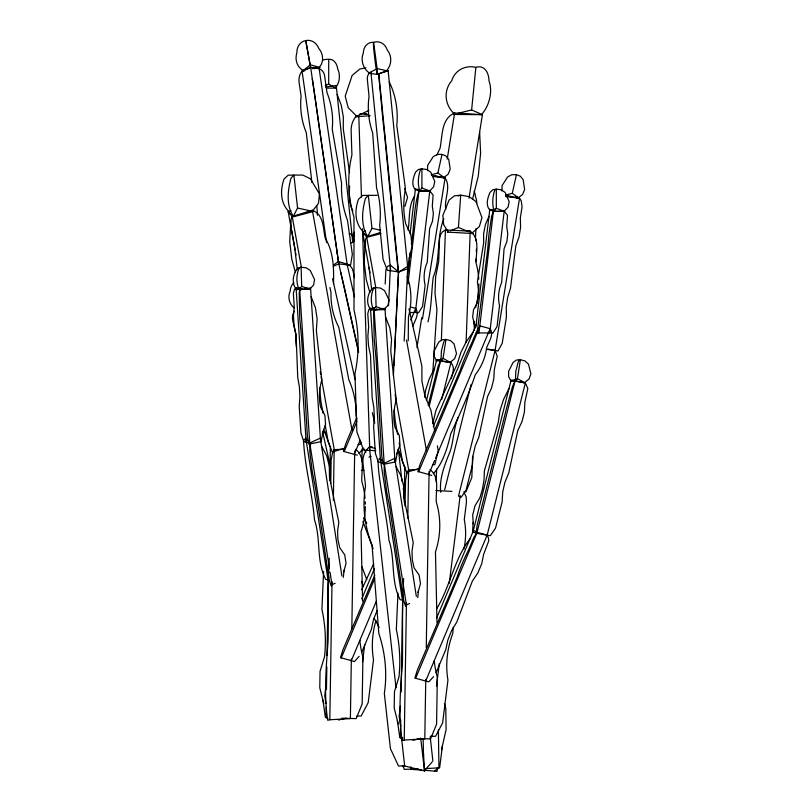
<?xml version="1.0" encoding="UTF-8"?>
<svg xmlns="http://www.w3.org/2000/svg" width="812" height="812" viewBox="0 0 812 812"><rect width="100%" height="100%" fill="white"/><g stroke="black" fill="none" stroke-linecap="round" stroke-linejoin="round"><path stroke-width="1.22" d="M474.34 330.261L474.35 321.4M408.243 340.735L408.446 317.005A76.166 60.829 -50.5 0 0 407.269 276.709M327.916 718.62L326.008 717.483L326.17 707.343M326.454 689.601L326.83 666.794M327.013 655.396L328.231 579.372M329.824 480.542L330.362 447.382M330.778 483.394L331.154 460.008L332.646 452.172M328.698 575.749C327.013 597.876 328.799 619.982 328.018 642.099C326.099 668.012 323.836 694.402 327.672 720.193L329.824 719.757L332.047 581.544M333.356 500.385L334.168 449.665L344.45 449.097M351.342 659.019L350.388 718.62L329.824 719.757M351.829 628.589L354.692 451.056M400.712 720.021L400.428 737.763L402.336 738.9M401.158 692.149L402.65 599.652M404.224 502.09L404.772 467.661M403.645 578.54C401.91 606.503 402.813 634.436 402.437 662.389C400.519 688.292 398.256 714.682 402.082 740.473L404.234 740.036L406.447 603.093M407.807 518.127L408.588 469.945L418.87 469.377M425.762 679.299L424.798 738.9L404.234 740.036M426.27 647.6L429.101 471.346M427.538 170.642L427.66 165.313L433.212 156.675L437.343 154.442L441.88 154.341L445.92 155.914L448.721 159.355L450.213 169.2L448.153 174.194L443.981 177.432M501.948 190.921L502.07 185.593L507.632 176.955L511.763 174.722L516.3 174.621L520.33 176.194L523.141 179.635L524.623 189.48L522.573 194.474L518.401 197.712M377.966 460.769C379.194 487.596 386.735 513.316 388.918 540.193C395.464 559.458 390.511 581.169 400.093 599.621L402.458 600.21L380.249 458.496L378.788 459.237M328.779 573.252L329.225 558.26M361.746 461.449L362.213 448.803M436.156 481.729L436.623 469.082M441.383 340.045L445.443 229.989L470.209 231.166C480.379 238.667 475.791 252.613 476.126 263.149A79.282 74.795 -69.3 0 1 478.745 279.105M466.098 342.491L470.209 231.166L466.535 231.166M472.604 456.283L471.823 477.568L465.946 491.767L463.804 491.767M323.602 571.587L321.917 609.304A92.72 57.358 86 0 1 324.546 656.644L320.04 671.382L319.776 687.805L323.785 703.578M397.961 593.125L396.327 629.584A92.72 57.358 86 0 1 398.966 676.924L394.459 691.662L394.196 708.084L398.205 723.857M385.192 284.027L385.842 270.589A7.744 6.039 58.6 0 1 390.481 265.26L398.53 271.888L394.023 365.501M388.532 305.738L390.481 265.26M393.394 375.611L395.606 330.372A67.914 1.259 -86.8 0 1 397.241 296.492L398.53 271.888L378.808 73.76L376.839 73.364M404.173 341.091L407.776 266.234L398.347 272.487L393.678 228.03A81.454 5.034 84.9 0 0 389.993 190.587L384.634 135.472A67.914 4.202 84.9 0 1 380.99 98.881L379.59 84.763A13.073 0.812 84.9 0 1 378.808 73.76L388.136 70.634L407.847 268.762L398.53 271.888L387.395 270.305L383.091 259.505L379.681 225.239A81.454 67.071 71.4 0 0 376.565 187.897L372.688 133.087A67.914 55.926 71.4 0 1 369.044 96.496L367.339 79.343A7.744 6.374 71.4 0 1 370.15 72.593M290.605 225.097L289.742 241.661L291.802 259.201L295.395 272.264M365.014 245.376L364.162 261.941L366.222 279.48L369.815 292.543M475.964 228.679L475.467 237.277A67.914 46.132 -78.1 0 1 475.893 240.799M473.163 522.268L472.543 532.124L474.878 532.753M408.771 263.859L407.401 277.826M432.796 372.556L436.927 309.504L435.009 293.284L435.608 277.054L438.703 261.373L439.536 238.809L440.378 234.912L442.459 231.796L445.443 229.989M450.376 230.841L458.425 227.472L460.708 195.144L469.285 196.656L475.964 201.609L481.963 217.646L479.374 226.568L472.016 233.135L472.98 233.531L447.341 232.11L448.072 231.796L443.626 224.579L442.865 215.464L449.066 200.117L454.426 195.824L460.708 195.144M453.269 627.351L452.741 633.563A97.41 85.981 -38.1 0 0 447.94 680.111L442.631 722.842L435.608 736.291L430.248 736.291M404.975 506.079L405.574 480.288L407.056 472.452M341.913 576.043L320.293 438.074L309.788 442.997L309.819 451.939L312.255 471.457L315.503 488.215L329.104 579.484L331.154 585.959L331.996 584.711L335.153 583.229M416.333 596.323L394.713 458.354L384.208 463.276L384.228 472.219L386.674 491.747L389.912 508.495L403.523 599.763L405.574 606.239L406.416 604.991L409.563 603.519M458.344 113.244L471.63 109.955L475.862 67.396A20.848 19.995 39.3 0 0 451.716 80.824A24.066 23.091 39.3 0 0 454.72 114.147L453.512 114.441L482.419 114.675L469.011 198.179M409.766 255.861L408.416 268.66L407.847 268.762M343.293 577.352L344.075 570.359M417.713 597.632L418.495 590.639M410.08 233.836L415.379 189.115L418.982 189.561M407.969 283.835L418.962 191.104L415.379 189.115M409.958 312.559L415.368 312.468L429.781 190.921L433.659 186.801L434.765 181.452L430.756 172.185L426.797 169.485L421.905 168.876L418.383 169.485L415.531 172.185C413.267 177.767 410.791 184.872 415.531 189.886M475.832 327.165L489.798 209.394L493.402 209.841M478.968 332.93L493.016 332.961L497.045 326.546L499.542 305.515A35.819 34.287 -54.9 0 1 501.664 282.576L504.059 248.848L506.881 241.529L507.774 233.957L506.718 226.396L507.52 215.332L504.191 211.201L493.381 211.384L491.625 216.144L488.936 234.282L487.718 249.122L477.892 326.871L478.035 333.214L478.968 332.93L493.381 211.384L489.798 209.394M489.778 332.747L504.191 211.201L508.079 207.08L509.175 201.731L505.165 192.464L501.207 189.764L496.325 189.155L492.803 189.764L489.951 192.464C487.687 198.047 485.2 205.152 489.951 210.166M349.617 186.06C349.19 194.342 348.734 203.487 352.885 210.937M437.465 767.716L437.029 771.4L423.915 770.172M325.967 685.846L324.719 695.894L325.947 703.344M362.538 662.095L364.72 644.545M400.387 706.125L399.139 716.184L400.763 726.111M436.48 686.14L439.292 663.566M449.259 583.321L460.171 495.553M442.459 745.649L439.627 767.797L425.539 768.599M408.852 262.611L410.172 252.603M411.319 243.844C414.435 226.487 413.379 207.842 418.962 191.104L429.781 190.921L433.111 195.053L432.309 206.116L433.364 213.678L432.461 221.25L429.639 228.568L427.244 262.296A35.819 34.287 -54.9 0 0 425.123 285.235L422.626 306.266L418.606 312.681L415.368 312.468M424.574 397.21L425.63 390.217L429.223 378.93L434.522 368.435M440.865 359.168L436.085 360.893L440.814 360.893L443.017 358.397L445.991 339.446L450.64 340.695L454.05 343.902L456.506 353.596L454.608 358.752L450.203 362.304M516.351 379.062L510.504 381.173L515.234 381.173L517.437 378.676L520.411 359.726L525.049 360.975L528.47 364.182L530.916 373.885L529.018 379.031L524.613 382.584M408.05 229.958C410.101 218.58 408.05 206.39 414.556 196.047M416.942 347.597L421.753 317.644M447.219 159.122L454.629 112.939L482.419 114.675L471.63 109.955M422.484 318.913L445.108 177.96L441.363 176.508M445.778 209.496C443.859 199.123 451.462 187.267 445.108 177.96L440.622 177.006M427.965 321.877C431.679 307.129 431.324 292.117 433.232 277.227C440.784 258.642 436.267 237.348 443.839 218.844M515.772 196.788L519.528 198.24L495.097 350.419L458.465 496.223M322.983 431.811L321.156 441.606L308.864 444.174L307.403 436.308L301.597 337.863L299.801 319.177L299.212 292.482L299.719 289.935L302.419 288.463M397.403 452.091L395.576 461.886L383.284 464.454L381.813 456.588L376.007 358.143L374.21 339.457L373.621 312.762L374.139 310.214L376.829 308.743M428.208 405.137L438.115 366.192L440.591 360.822L450.934 362.659L452.639 365.258L453.411 368.232L453.157 371.297L451.34 378.524M431.273 174.763L437.881 173.027L441.992 154.442M505.693 195.042L512.291 193.307L516.412 174.722M329.317 466.392L330.108 462.81M403.199 489.057L404.528 483.089M441.495 749.933L446.103 729.562L445.798 708.358L444.499 703.598M353.727 234.16L354.194 232.13L353.22 242.382L350.408 242.829M409.147 258.368L412.049 246.472L410.842 234.424L405.726 223.939A76.967 68.137 -78.7 0 1 405.482 188.952L396.794 125.525A76.166 67.416 -78.7 0 0 389.252 81.941M472.625 199.021L478.258 176.031L480.623 153.387L479.638 131.991M361.005 441.961L360.437 444.245L358.153 444.631M426.523 400.326L436.704 359.746L439.079 360.234M429.193 406.233L440.591 360.822L436.704 359.746M441.698 399.474L450.934 362.659L448.478 362.182M444.661 489.788L471.133 384.421M472.929 532.215L511.124 380.036L525.354 382.939L527.82 388.512L524.846 402.417L524.4 412.1L522.025 421.58L517.792 430.533L508.779 472.929L504.942 482.206L502.719 491.879L502.161 501.725L495.553 528.054L490.316 535.727L475.994 533.19L477.243 524.796L506.383 408.903L512.524 386.471L515.011 381.102L476.817 533.281M343.547 572.206L346.064 563.437L344.714 554.819L339.69 547.582L337.883 539.381L337.599 530.906L338.827 522.349L329.469 477.131L329.327 466.2L326.657 455.735L321.562 446.164M458.161 417.246C453.664 428.157 453.786 439.952 450.264 451.066C445.067 463.967 439.069 478.166 440.733 492.214M417.967 592.486L420.474 583.716L419.124 575.099L414.1 567.862L412.303 559.661L412.009 551.186L413.247 542.629L403.879 497.411L403.747 486.479L401.077 476.015L395.982 466.443M404.955 206.289L407.553 197.367L404.67 188.496M432.755 423.671L435.973 410.324L457.278 363.938L460.83 352.601L466.139 341.903L473 332.26M322.303 433.72L325.551 424.706L324.932 415.358L320.547 406.995A53.521 51.257 -56.9 0 1 321.836 380.026L316.355 330.667L317.147 319.014L315.381 307.535L311.118 296.684M396.713 453.999L399.961 444.986L399.352 435.638L394.967 427.274A53.521 51.257 -56.9 0 1 396.256 400.306L390.775 350.946L391.567 339.294L389.801 327.815L385.538 316.964M377.144 610.462L373.439 619.749L371.368 629.401L361.705 652.33M356.559 418.089L345.932 443.311L343.415 451.35L357.321 455.167M344.247 451.442L357.016 421.113M354.276 454.202L360.173 440.205M410.791 320.06L415.703 308.398L410.689 307.027M412.679 326.424C414.688 320.841 419.702 314.295 415.703 308.398M433.243 426.625L476.502 323.937M361.756 598.809L374.515 568.512M480.085 325.927L476.766 331.063L471.447 343.689A48.588 11.601 -66.3 0 0 460.099 370.617L420.342 463.591L417.825 471.63L418.657 471.721L480.085 325.927L490.123 328.677C494.325 335.011 488.57 341.872 486.611 347.851C485.393 357.716 481.354 366.963 475.264 374.779C468.473 395.048 459.805 414.374 450.822 433.598C447.493 447.625 443.19 462.921 433.324 473.7M374.768 575.19L342.968 649.742L340.451 657.781L341.284 657.882L374.697 578.57M418.657 471.721L428.695 474.482L434.593 460.485M435.577 458.151L490.123 328.677M341.284 657.882L351.322 660.633L376.382 601.154M436.663 617.922L473.548 530.378L477.131 532.367L487.159 535.118L488.448 537.889L488.753 540.904L483.647 554.291L481.709 563.792L477.882 572.876L472.31 581.219L456.801 622.033L451.563 630.741L447.859 640.029L445.778 649.681L436.125 672.61M415.693 678.162L477.131 532.367L473.802 537.503L468.483 550.13A48.588 11.601 -66.3 0 0 457.136 577.058L417.388 670.022L414.871 678.061L428.777 681.877L433.557 676.65M425.732 680.913L487.159 535.118L525.354 382.939L522.898 382.462M488.976 216.337L485.424 224.619L483.617 233.612L483.637 242.961L477.405 281.794L478.38 289.072L478.268 296.319L477.06 303.363L473.528 309.656L472.655 317.056L474.553 324.495M361.716 589.695L373.672 563.67M436.643 608.848C450.183 586.518 454.04 559.468 470.036 538.701M508.941 388.725L503.643 399.21L500.04 410.496L498.294 422.149L484.388 470.838L484.023 479.872L482.531 488.915L479.922 497.756L475.03 505.754L472.706 515.011L473.284 524.207M293.284 216.317C286.068 205.223 287.702 190.373 291 178.183L293.883 175.087L297.568 208.045L292.98 216.905L313.33 211.516L312.285 211.282L318.477 203.345L319.431 193.885L310.428 178.843L302.795 175.057L293.883 175.087L288.219 175.169L284.048 179.026C280.17 189.978 280.12 202.685 288.808 211.455M363.218 231.735C354.529 222.965 354.59 210.257 358.468 199.305L362.629 195.448L368.303 195.367L371.987 228.324L367.4 237.185L380.96 233.592M333.153 451.33L334.168 449.665M407.563 471.61L408.588 469.945M421.905 188.029L419.55 191.124L430.34 191.124L421.905 188.029L421.905 168.876L420.545 169.485C418.038 176.204 417.581 184.009 419.713 190.921M338.523 720.011L346.064 718.163M412.943 740.29L420.474 738.443M432.167 761.94L424.311 770.852L404.66 765.99L398.499 765.99L390.43 748.623L384.33 693.438A136.842 122.541 41.4 0 0 378.808 633.33L372.058 545.065A114.096 102.17 41.4 0 1 365.542 486.144L363.025 463.419A21.954 19.661 41.4 0 1 369.379 446.996L371.723 446.59M309.788 289.143L313.615 284.961L314.579 279.592L310.214 270.416L306.104 267.787L301.11 267.27L297.923 268.092C292.827 273.624 291.153 283.713 296.624 289.63M384.208 309.423L388.034 305.241L388.989 299.872L384.624 290.696L380.513 288.067L375.52 287.549L372.343 288.372C367.237 293.903 365.573 303.992 371.043 309.91L384.786 309.626L376.108 306.692L373.144 309.575M358.914 453.421L363.705 448.183M359.148 656.37L354.357 661.597L351.322 660.633M299.669 287.702L296.268 289.864L298.735 289.295L301.699 286.403L301.11 267.27L299.354 267.767C296.238 274.253 296.035 282.454 298.928 289.102M334.209 264.58L338.31 261.515L347.059 264.093A7.744 6.252 53.2 0 1 352.956 270.731L354.519 277.714M344.653 448.254L334.574 451.31L332.504 452.7L328.119 441.312L325.226 425.305M419.073 468.534L408.994 471.589L406.913 472.98L402.539 461.592L399.2 443.119M434.552 770.832L438.937 767.888L438.389 729.937M454.629 112.939C440.754 118.917 442.672 136.325 439.972 148.525A96.192 93.015 36.9 0 0 436.947 155.021M372.058 309.27L374.078 307.981M381.224 72.978L377.225 74.389L368.689 73.202L376.149 69.121M492.539 210.237L496.325 208.308L504.749 211.404L493.97 211.404L496.325 208.308L496.325 189.155L494.955 189.764C492.448 196.494 491.991 204.289 494.122 211.201M309.128 442.195L305.83 438.216L303.546 440.49C304.784 467.306 312.315 493.036 314.508 519.913C321.055 539.178 316.091 560.889 325.673 579.342L328.038 579.93L329.357 581.524M359.229 116.461L355.544 116.695L368.922 110.422M311.869 182.355L306.276 132.569A67.914 58.86 -80.8 0 1 301.1 96.273L299.09 82.266A13.073 11.327 -80.8 0 1 302.044 71.101L310.661 67.355L319.197 68.736A7.744 6.506 66.5 0 1 324.587 75.668L327.023 92.69A67.914 57.043 66.5 0 1 332.209 128.986L341.588 183.309A81.454 68.411 66.5 0 0 347.485 220.316L352.347 254.318L350.571 265.148L338.736 263.9L333.346 266.245M319.837 67.538L310.61 67.538L302.835 70.837L310.357 64.737L319.837 67.538L313.767 68.715M325.318 85.514L328.708 84.113L335.701 88.112L327.358 88.112M349.251 234.323L351.484 233.44L354.306 240.971M290.99 210.602L288.179 211.688L295.091 249.984M365.41 230.882L362.599 231.968L369.957 272.751M368.993 457.186L371.145 456.354M382.219 72.633L387.212 70.867L377.144 68.584L373.601 42.356A12.647 11.226 -82.1 0 1 387.243 50.019A14.606 12.962 -82.1 0 1 386.542 70.715M458.201 196.027L459.866 195.438M380.046 232.668L366.608 236.728L365.512 239.611L365.39 247.071M326.536 242.605L302.044 71.101L304.388 70.553M312.59 68.604L314.934 68.046M365.948 67.843L359.787 69.061L352.114 75.465L345.212 96.161L348.196 107.691L356.651 116.167M307.971 442.733L303.83 441.566L300.947 432.979L299.212 406.376L299.922 396.916L299.435 387.192L297.74 377.448L296.096 335.021L294.086 325.48L293.457 315.898L294.238 306.621L293.365 293.315L294.553 289.153L296.086 288.047L299.719 289.935L310.549 287.905L320.618 441.647M382.391 463.013L378.24 461.845L375.367 453.258L373.621 426.655L374.342 417.195L373.845 407.472L372.16 397.728L370.505 355.301L368.496 345.76L367.877 336.178L368.648 326.901L367.775 313.594L368.963 309.433L370.495 308.327L374.139 310.214L383.883 308.387M307.433 211.181L312.356 210.349C323.815 214.368 323.044 228.172 325.115 237.906C333.58 251.832 333.915 268.133 333.488 283.723M432.573 464.911L434.846 464.525L438.236 450.782L437.353 445.859M505.835 196.22L508.312 195.865M325.571 87.006L336.209 85.514L352.773 242.494M302.044 71.101L304.49 70.766M368.689 73.202L371.003 72.907M385.67 70.857L388.136 70.634M467.793 231.339L470.209 231.166M355.544 116.695L370.201 115.761M418.231 768.974L404.285 769.36L402.985 765.797M299.699 288.016L296.086 288.047L306.154 441.789M304.52 287.966L306.936 287.945M374.119 308.296L370.495 308.327L380.564 462.069M377.204 195.337L368.303 195.367L365.41 198.463C362.122 210.663 360.487 225.503 367.704 236.596M363.766 113.629L366.293 113.629M506.049 195.479L508.058 195.479M396.012 687.815L369.379 446.996L371.896 446.996M375.844 450.66L363.624 450.193L356.874 431.862L354.956 373.642A136.842 129.281 71.4 0 0 354.012 310.214L353.971 217.108A114.096 107.793 71.4 0 1 351.921 154.94L351.139 130.955A21.954 20.747 71.4 0 1 356.438 115.852M356.904 716.011L361.188 716.011L368.212 702.563L373.52 659.831A97.41 85.981 -38.1 0 1 375.976 620.388M298.735 289.295L310.367 289.346L301.699 286.403M341.852 718.224L356.153 718.62L362.172 703.913L362.923 657.182A98.313 96.669 -53 0 1 359.858 640.343M402.864 737.875L399.829 737.692L397.362 720.538M417.49 738.555L430.573 738.9L436.582 724.192L437.333 677.462A98.313 96.669 -53 0 1 434.268 660.623M361.411 470.3L363.888 470.422M435.831 490.59L451.929 491.351M421.56 770.02L410.923 769.36L410.882 766.822M417.175 190.109L419.692 190.272M491.585 210.389L494.112 210.552M501.674 211.039L504.191 211.201M359.939 113.731L368.445 114.39M330.565 446.549L329.966 446.478L324.587 431.517M404.985 466.829L404.376 466.758L399.007 451.797M326.008 717.483L325.409 717.412L322.943 700.259M432.674 176.427L445.108 177.96M505.846 196.555L519.528 198.24L521.233 200.838L522.086 206.877L520.35 217.728L520.573 227.401L519.061 236.881L515.833 245.833L510.494 288.24L507.642 297.507L506.272 307.18L506.414 317.025L502.192 343.354L497.979 351.028L487.728 349.038M487.636 349.505L495.097 350.419L497.218 356.204L494.325 369.592L493.767 379.092L491.483 388.177L487.565 396.52L478.806 437.333L475.223 446.042L473.081 455.339L472.422 464.982L466.078 490.204L461.277 497.177L459.409 496.538M440.814 360.893L450.711 362.588L443.017 358.397M515.234 381.173L525.131 382.868L517.437 378.676M432.096 175.625L444.418 177.747L437.881 173.027M506.505 195.905L518.838 198.026L512.291 193.307M435.019 175.828L438.378 176.539M509.439 196.108L512.798 196.819M515.041 197.286L519.528 198.24M297.568 208.045L311.057 211.008M371.987 228.324L380.564 230.212M369.379 446.996L375.52 448.508M428.695 474.482L431.73 475.446M515.447 196.748L518.838 198.026M441.038 176.468L444.418 177.747M458.425 227.472L468.615 231.714M429.954 469.58C440.155 477.111 435.567 491.331 436.267 501.958A82.083 80.723 -53 0 1 435.465 551.845L437.008 622.774M355.544 449.3C365.745 456.831 361.157 471.051 361.858 481.678A82.083 80.723 -53 0 1 365.045 498.213M366.598 236.322L362.599 231.968L366.608 236.728L375.804 287.681M290.584 214.297L288.179 211.688L292.188 216.449L301.384 267.402M380.249 458.496L383.548 462.475M364.08 449.178L365.928 452.182M510.961 381.011L508.627 376.677L508.616 371.307L513.123 362.406L516.574 360L520.411 359.726L519.315 360L518.086 362.406L515.833 371.307L515.376 381.011M436.541 360.731L434.217 356.397L434.197 351.028L438.713 342.126L442.154 339.72L445.991 339.446L444.905 339.72L443.677 342.126L441.413 351.028L440.967 360.731M397.951 449.625L400.407 454.7M323.541 429.345L325.988 434.42M464.322 492.813L466.22 497.188L466.464 501.999L464.281 519.609A81.312 71.771 -38.1 0 1 463.946 548.932M337.153 94.476L341.243 105.184L343.314 116.796L343.293 128.854L349.556 172.743M362.913 521.456L373.124 548.679M361.888 566.583L366.77 579.606M373.347 309.382C370.445 302.734 370.658 294.533 373.774 288.047L375.52 287.549L376.108 306.692M361.584 581.29L363.208 586.081M372.353 412.679L374.748 423.052M358.569 351.088L350.023 313.178A76.166 3.278 78.1 0 0 340.705 272.274M409.004 308.864L421.875 366.08L421.935 381.244L424.97 396.063L430.908 410.151L434.684 431.091M347.059 264.093L354.489 297.314M338.31 261.515L358.63 352.408M332.595 278.719L355.159 379.64M329.916 287.529L331.002 292.411A67.914 57.743 -73.6 0 0 338.777 327.185L348.845 379.894A81.454 69.253 -73.6 0 1 356.184 415.602L356.996 419.225M322.679 432.014L330.129 465.388M310.6 67.355L305.748 40.6A11.713 10.221 67 0 1 318.822 48.558A13.52 11.804 67 0 1 319.207 67.355M406.507 339.984L426.462 450.579M395.089 394.541L408.994 471.589M371.734 289.935L369.054 267.402M397.647 434.501L395.2 420.961L394.206 410.263M352.043 430.299L312.356 210.349L292.188 216.449L291.102 219.331L290.97 226.792L294.644 247.122L297.314 269.655M320.222 371.774L320.669 374.261M321.126 376.748L334.574 451.31M295.538 252.471L295.984 254.958M323.014 412.993L320.791 400.681L319.563 387.598M384.208 463.276L406.416 604.991M309.788 442.997L329.469 568.552M330.048 572.277L331.996 584.711M305.83 438.216L328.038 579.93M319.197 68.736L347.272 265.28M310.661 67.355L338.736 263.9L337 251.05M337.335 253.547L332.453 219.392A76.967 2.06 82.1 0 1 327.581 184.628L318.527 121.739A76.166 2.03 82.1 0 0 312.265 78.571M398.438 449.706L401.92 481.222M430.238 737.174L432.887 761.138M420.697 738.128L424.554 771.167L423.428 752.714M401.585 738.25L404.66 765.99M474.157 322.922L474.756 328.596M370.911 72.187L390.623 270.305M310.61 67.538L305.748 40.6A11.713 9.917 -90 0 0 296.877 52.8A13.52 11.449 -90 0 0 303.333 70.431M384.959 308.184L395.028 461.926M374.139 310.214L384.208 463.957M299.719 289.935L309.788 443.677M358.813 116.167L361.472 197.143M362.507 228.771L369.775 450.193M362.568 601.225L361.056 531.566A82.083 80.723 -53 0 0 365.339 506.617M423.184 740.219L423.499 756.043M377.144 68.584L377.225 74.389M323.095 60.159A11.713 11.348 -90 0 1 328.708 59.367L328.708 84.113M316.7 205.507A81.454 70.583 -80.8 0 1 317.401 215.261M294.279 307.992A13.52 12.84 -90 0 1 290.229 291.041A11.713 11.124 -90 0 1 293.893 282.667M476.796 203.396A13.52 8.587 89.8 0 0 475.497 196.656A11.713 7.44 89.8 0 0 474.106 191.216M328.708 59.367A11.713 8.181 -90 0 1 337.731 68.979A13.52 9.44 -90 0 1 335.234 87.848M481.699 114.36A24.066 14.707 -73.4 0 0 489.027 81.129A20.848 12.738 -73.4 0 0 475.862 67.396M377.225 74.004A14.606 0.924 82.8 0 1 374.342 54.566A12.647 0.802 82.8 0 1 373.601 42.356A12.647 10.424 70.6 0 0 363.329 53.034A14.606 12.038 70.6 0 0 369.257 72.897M476.35 249.254A67.914 46.132 -78.1 0 1 476.339 251.71M475.903 259.15A67.914 46.132 -78.1 0 1 475.629 261.626M294.238 311.24A13.073 12.586 72.8 0 0 292.797 320.801L295.923 334.808A67.914 65.396 72.8 0 0 296.441 347.313M363.725 517.873A76.166 54.627 72.9 0 1 366.801 523.253M374.139 618.429A81.454 78.196 58 0 1 379.194 627.574M365.278 501.796A82.083 80.723 -53 0 1 365.349 504.201M478.897 284.078A79.282 74.795 -69.3 0 1 475.497 307.677"/></g></svg>
